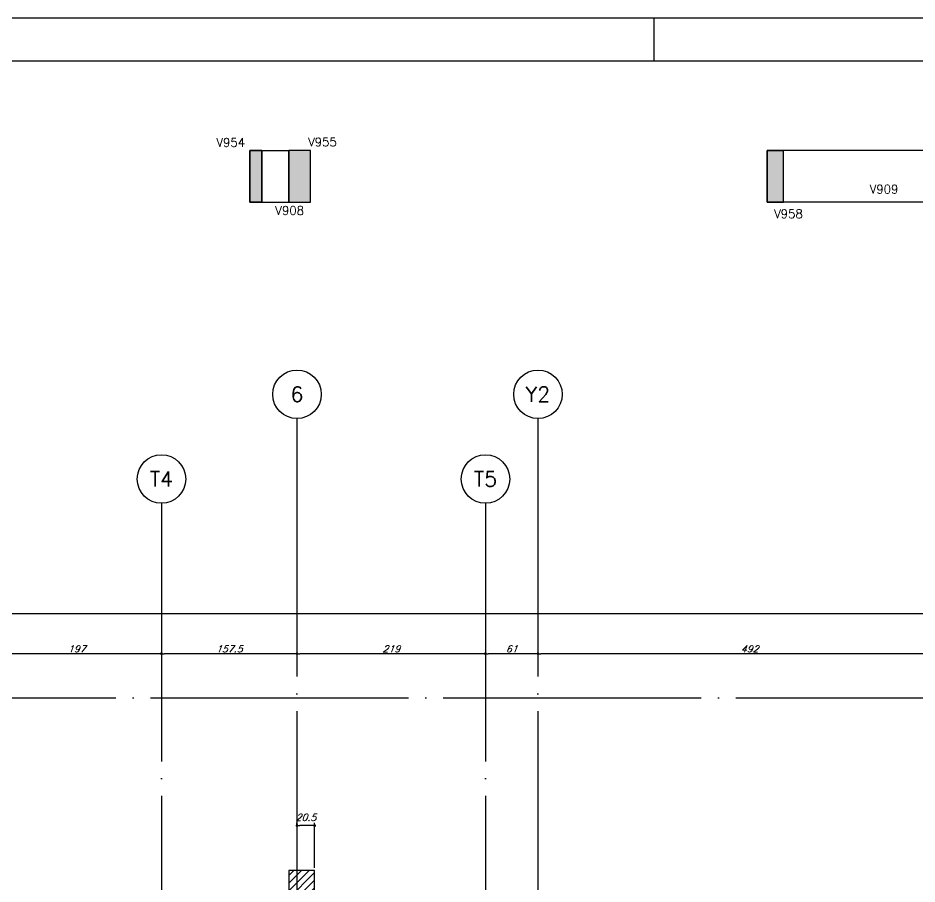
# Model space of a CAD drawing. Extents: x -4245 to 5400, y -2094 to 2406.
# Drawn here: x 961 to 2006, y 1399 to 2406 of the extents above; entities that cross this region are included whole.
import ezdxf
from ezdxf.enums import TextEntityAlignment as Align

# ---------------------------------------------------------------- set-up
doc = ezdxf.new("R2010")
doc.units = 0
doc.header["$LTSCALE"] = 50
doc.header["$MEASUREMENT"] = 0
doc.linetypes.add('EIXO', pattern=[6.8, 6, -0.4, 0, -0.4])
doc.layers.get('0').update_dxf_attribs({"linetype": 'CONTINUOUS'})
doc.layers.get('DEFPOINTS').update_dxf_attribs({"linetype": 'CONTINUOUS'})
for name, color, linetype in [('F-CORTE', 4, 'CONTINUOUS'), ('F-COTAS', 106, 'CONTINUOUS'), ('F-EIXO', 12, 'EIXO'), ('F-MARGEM', 1, 'CONTINUOUS'), ('F-PILARES-HACH', 174, 'CONTINUOUS'), ('F-PILARES-S', 170, 'CONTINUOUS'), ('F-SOLIDO-CORTE', 71, 'CONTINUOUS'), ('F-TEXTO', 6, 'CONTINUOUS'), ('F-TEXTO-YELLOW', 2, 'CONTINUOUS'), ('F-VISTA', 2, 'CONTINUOUS')]:
    doc.layers.add(name, color=color, linetype=linetype)
doc.styles.add('CP-TEXT-INCL', font='simplex.shx', dxfattribs={"oblique": 20})
doc.styles.add('MCP', font='simplex.shx')
doc.styles.add('ROMANS', font='simplex.shx')
doc.dimstyles.new('CP-COTAS-50', dxfattribs={"dimscale": 0.64, "dimtxt": 12.5, "dimasz": 5, "dimexe": 5, "dimexo": 5, "dimgap": 2.5, "dimtad": 1, "dimdec": 1, "dimdsep": 46, "dimtxsty": 'CP-TEXT-INCL', "dimblk1": 'DOT', "dimblk2": 'DOT', "dimsah": 1, "dimcen": 9, "dimclrd": 256, "dimclre": 256, "dimclrt": 256, "dimadec": 0, "dimazin": 0, "dimtfac": 1, "dimtdec": 1, "dimtmove": 2, "dimatfit": 3, "dimldrblk": 'DOT', "dimfxl": 0, "dimtolj": 1, "dimarcsym": 0})

# ---------------------------------------------------------------- blocks, each defined once
blk = doc.blocks.new('*U156')
at = {"layer": 'F-EIXO'}
blk.add_line((0, 0), (0, -2753.4852), dxfattribs=at)
at = {"layer": 'F-EIXO', "color": 2, "linetype": 'Continuous'}
blk.add_circle((0, 28.2072), 28.2072, dxfattribs=at)
at = {"layer": 'F-TEXTO', "style": 'ROMANS'}
blk.add_attdef('EIXO', text='', height=17.5, rotation=360, dxfattribs=at).set_placement((0, 28.2072), align=Align.MIDDLE_CENTER)
blk = doc.blocks.new('*U163')
at = {"layer": 'F-EIXO'}
blk.add_line((0, 0), (0, -2655), dxfattribs=at)
at = {"layer": 'F-EIXO', "color": 2, "linetype": 'Continuous'}
blk.add_circle((0, 28.2), 28.2, dxfattribs=at)
at = {"layer": 'F-TEXTO', "style": 'ROMANS'}
blk.add_attdef('EIXO', text='', height=17.5, rotation=360, dxfattribs=at).set_placement((0, 28.2), align=Align.MIDDLE_CENTER)
blk = doc.blocks.new('*U169')
at = {"layer": 'F-EIXO'}
blk.add_line((0, 0), (7197, 0), dxfattribs=at)
at = {"layer": 'F-TEXTO', "style": 'ROMANS'}
blk.add_attdef('EIXO', text='', height=17.5, dxfattribs=at).set_placement((-28.2072, 0), align=Align.MIDDLE_CENTER)
blk = doc.blocks.new('*U170')
at = {"layer": 'F-EIXO'}
blk.add_line((0, 0), (0, -2655), dxfattribs=at)
at = {"layer": 'F-EIXO', "color": 2, "linetype": 'Continuous'}
blk.add_circle((0, 28.2), 28.2, dxfattribs=at)
at = {"layer": 'F-TEXTO', "style": 'ROMANS'}
blk.add_attdef('EIXO', text='', height=17.5, rotation=360, dxfattribs=at).set_placement((0, 28.2), align=Align.MIDDLE_CENTER)
blk = doc.blocks.new('*U182')
at = {"layer": 'F-EIXO'}
blk.add_line((0, 0), (0, -2753.4852), dxfattribs=at)
at = {"layer": 'F-EIXO', "color": 2, "linetype": 'Continuous'}
blk.add_circle((0, 28.2072), 28.2072, dxfattribs=at)
at = {"layer": 'F-TEXTO', "style": 'ROMANS'}
blk.add_attdef('EIXO', text='', height=17.5, rotation=360, dxfattribs=at).set_placement((0, 28.2072), align=Align.MIDDLE_CENTER)
blk = doc.blocks.new('A0-4L_900')
at = {"layer": 'F-MARGEM', "color": 2}
blk.add_line((118.9, 90), (118.9, 89), dxfattribs=at)
blk.add_lwpolyline([(0, 0), (0, 90), (192.9, 90), (192.9, 0)], close=True, dxfattribs=at)
at = {"layer": 'F-MARGEM', "color": 7}
blk.add_lwpolyline([(2.5, 89), (191.9, 89), (191.9, 1), (2.5, 1)], close=True, dxfattribs=at)
blk = doc.blocks.new('_DOT')
at = {"color": 0, "linetype": 'ByBlock'}
blk.add_line((-0.5, 0), (-1, 0), dxfattribs=at)
at = {"color": 0, "linetype": 'ByBlock', "const_width": 0.5}
blk.add_lwpolyline([(-0.25, 0, 1), (0.25, 0, 1)], format="xyb", close=True, dxfattribs=at)
blk = doc.blocks.new('*D225')
at = {"layer": 'DEFPOINTS', "color": 0, "linetype": 'Continuous', "transparency": 16777216}
for p in [(-3380, 1712.8), (-3380, 1634.5), (3259.5, 1634.5)]:
    blk.add_point(p, dxfattribs=at)
at = {"layer": 'F-COTAS', "linetype": 'Continuous', "lineweight": -2, "transparency": 16777216}
for p, q in [((-3380, 1637.7), (-3380, 1716)), ((3259.5, 1637.7), (3259.5, 1716)), ((3256.3, 1712.8), (-3376.8, 1712.8))]:
    blk.add_line(p, q, dxfattribs=at)
at = {"layer": 'F-COTAS', "linetype": 'Continuous', "lineweight": -2, "transparency": 16777216, "xscale": 3.2, "yscale": 3.2, "zscale": 3.2, "rotation": 180}
blk.add_blockref('_DOT', (-3380, 1712.8), dxfattribs=at)
at = {"layer": 'F-COTAS', "linetype": 'Continuous', "lineweight": -2, "transparency": 16777216, "xscale": 3.2, "yscale": 3.2, "zscale": 3.2}
blk.add_blockref('_DOT', (3259.5, 1712.8), dxfattribs=at)
at = {"layer": 'F-COTAS', "linetype": 'Continuous', "transparency": 16777216, "insert": (-60.2, 1718.4), "char_height": 8, "attachment_point": 5, "style": 'CP-TEXT-INCL'}
blk.add_mtext('\\A1;6639.5', dxfattribs=at)
blk = doc.blocks.new('*D230')
at = {"layer": 'DEFPOINTS', "color": 0, "linetype": 'Continuous', "transparency": 16777216}
for p in [(1565.5, 1666.5), (1565.5, 1666.5), (2057.5, 1666.5)]:
    blk.add_point(p, dxfattribs=at)
at = {"layer": 'F-COTAS', "linetype": 'Continuous', "lineweight": -2, "transparency": 16777216}
blk.add_line((2054.3, 1666.5), (1568.7, 1666.5), dxfattribs=at)
at = {"layer": 'F-COTAS', "linetype": 'Continuous', "lineweight": -2, "transparency": 16777216, "xscale": 3.2, "yscale": 3.2, "zscale": 3.2, "rotation": 180}
blk.add_blockref('_DOT', (1565.5, 1666.5), dxfattribs=at)
at = {"layer": 'F-COTAS', "linetype": 'Continuous', "lineweight": -2, "transparency": 16777216, "xscale": 3.2, "yscale": 3.2, "zscale": 3.2}
blk.add_blockref('_DOT', (2057.5, 1666.5), dxfattribs=at)
at = {"layer": 'F-COTAS', "linetype": 'Continuous', "transparency": 16777216, "insert": (1811.5, 1672.1), "char_height": 8, "attachment_point": 5, "style": 'CP-TEXT-INCL'}
blk.add_mtext('\\A1;492', dxfattribs=at)
blk = doc.blocks.new('*D231')
at = {"layer": 'DEFPOINTS', "color": 0, "linetype": 'Continuous', "transparency": 16777216}
for p in [(1504.5, 1666.5), (1504.5, 1666.5), (1565.5, 1666.5)]:
    blk.add_point(p, dxfattribs=at)
at = {"layer": 'F-COTAS', "linetype": 'Continuous', "lineweight": -2, "transparency": 16777216}
blk.add_line((1562.3, 1666.5), (1507.7, 1666.5), dxfattribs=at)
at = {"layer": 'F-COTAS', "linetype": 'Continuous', "lineweight": -2, "transparency": 16777216, "xscale": 3.2, "yscale": 3.2, "zscale": 3.2, "rotation": 180}
blk.add_blockref('_DOT', (1504.5, 1666.5), dxfattribs=at)
at = {"layer": 'F-COTAS', "linetype": 'Continuous', "lineweight": -2, "transparency": 16777216, "xscale": 3.2, "yscale": 3.2, "zscale": 3.2}
blk.add_blockref('_DOT', (1565.5, 1666.5), dxfattribs=at)
at = {"layer": 'F-COTAS', "linetype": 'Continuous', "transparency": 16777216, "insert": (1535, 1672.1), "char_height": 8, "attachment_point": 5, "style": 'CP-TEXT-INCL'}
blk.add_mtext('\\A1;61', dxfattribs=at)
blk = doc.blocks.new('*D232')
at = {"layer": 'DEFPOINTS', "color": 0, "linetype": 'Continuous', "transparency": 16777216}
for p in [(1285.5, 1666.5), (1285.5, 1666.5), (1504.5, 1666.5)]:
    blk.add_point(p, dxfattribs=at)
at = {"layer": 'F-COTAS', "linetype": 'Continuous', "lineweight": -2, "transparency": 16777216}
blk.add_line((1501.3, 1666.5), (1288.7, 1666.5), dxfattribs=at)
at = {"layer": 'F-COTAS', "linetype": 'Continuous', "lineweight": -2, "transparency": 16777216, "xscale": 3.2, "yscale": 3.2, "zscale": 3.2, "rotation": 180}
blk.add_blockref('_DOT', (1285.5, 1666.5), dxfattribs=at)
at = {"layer": 'F-COTAS', "linetype": 'Continuous', "lineweight": -2, "transparency": 16777216, "xscale": 3.2, "yscale": 3.2, "zscale": 3.2}
blk.add_blockref('_DOT', (1504.5, 1666.5), dxfattribs=at)
at = {"layer": 'F-COTAS', "linetype": 'Continuous', "transparency": 16777216, "insert": (1395, 1672.1), "char_height": 8, "attachment_point": 5, "style": 'CP-TEXT-INCL'}
blk.add_mtext('\\A1;219', dxfattribs=at)
blk = doc.blocks.new('*D233')
at = {"layer": 'DEFPOINTS', "color": 0, "linetype": 'Continuous', "transparency": 16777216}
for p in [(1128, 1666.5), (1128, 1666.5), (1285.5, 1666.5)]:
    blk.add_point(p, dxfattribs=at)
at = {"layer": 'F-COTAS', "linetype": 'Continuous', "lineweight": -2, "transparency": 16777216}
blk.add_line((1282.3, 1666.5), (1131.2, 1666.5), dxfattribs=at)
at = {"layer": 'F-COTAS', "linetype": 'Continuous', "lineweight": -2, "transparency": 16777216, "xscale": 3.2, "yscale": 3.2, "zscale": 3.2, "rotation": 180}
blk.add_blockref('_DOT', (1128, 1666.5), dxfattribs=at)
at = {"layer": 'F-COTAS', "linetype": 'Continuous', "lineweight": -2, "transparency": 16777216, "xscale": 3.2, "yscale": 3.2, "zscale": 3.2}
blk.add_blockref('_DOT', (1285.5, 1666.5), dxfattribs=at)
at = {"layer": 'F-COTAS', "linetype": 'Continuous', "transparency": 16777216, "insert": (1206.8, 1672.1), "char_height": 8, "attachment_point": 5, "style": 'CP-TEXT-INCL'}
blk.add_mtext('\\A1;157.5', dxfattribs=at)
blk = doc.blocks.new('*D234')
at = {"layer": 'DEFPOINTS', "color": 0, "linetype": 'Continuous', "transparency": 16777216}
for p in [(931, 1666.5), (931, 1666.5), (1128, 1666.5)]:
    blk.add_point(p, dxfattribs=at)
at = {"layer": 'F-COTAS', "linetype": 'Continuous', "lineweight": -2, "transparency": 16777216}
blk.add_line((1124.8, 1666.5), (934.2, 1666.5), dxfattribs=at)
at = {"layer": 'F-COTAS', "linetype": 'Continuous', "lineweight": -2, "transparency": 16777216, "xscale": 3.2, "yscale": 3.2, "zscale": 3.2, "rotation": 180}
blk.add_blockref('_DOT', (931, 1666.5), dxfattribs=at)
at = {"layer": 'F-COTAS', "linetype": 'Continuous', "lineweight": -2, "transparency": 16777216, "xscale": 3.2, "yscale": 3.2, "zscale": 3.2}
blk.add_blockref('_DOT', (1128, 1666.5), dxfattribs=at)
at = {"layer": 'F-COTAS', "linetype": 'Continuous', "transparency": 16777216, "insert": (1029.5, 1672.1), "char_height": 8, "attachment_point": 5, "style": 'CP-TEXT-INCL'}
blk.add_mtext('\\A1;197', dxfattribs=at)
blk = doc.blocks.new('*D261')
at = {"layer": 'DEFPOINTS', "color": 0, "linetype": 'Continuous', "transparency": 16777216}
for p in [(1285.5, 1466.7), (1285.5, 1465.2), (1306, 1414.5)]:
    blk.add_point(p, dxfattribs=at)
at = {"layer": 'F-COTAS', "linetype": 'Continuous', "lineweight": -2, "transparency": 16777216}
for p, q in [((1285.5, 1468.4), (1285.5, 1469.9)), ((1302.8, 1466.7), (1288.7, 1466.7)), ((1306, 1417.7), (1306, 1469.9))]:
    blk.add_line(p, q, dxfattribs=at)
at = {"layer": 'F-COTAS', "linetype": 'Continuous', "lineweight": -2, "transparency": 16777216, "xscale": 3.2, "yscale": 3.2, "zscale": 3.2, "rotation": 180}
blk.add_blockref('_DOT', (1285.5, 1466.7), dxfattribs=at)
at = {"layer": 'F-COTAS', "linetype": 'Continuous', "lineweight": -2, "transparency": 16777216, "xscale": 3.2, "yscale": 3.2, "zscale": 3.2}
blk.add_blockref('_DOT', (1306, 1466.7), dxfattribs=at)
at = {"layer": 'F-COTAS', "linetype": 'Continuous', "transparency": 16777216, "insert": (1295.8, 1476.3), "char_height": 8, "attachment_point": 5, "style": 'CP-TEXT-INCL'}
blk.add_mtext('\\A1;20.5', dxfattribs=at)

msp = doc.modelspace()

# ---------------------------------------------------------------- hatches: boundary and pattern name
at = {"layer": 'F-PILARES-HACH', "linetype": 'Continuous'}
h = msp.add_hatch(dxfattribs=at)
h.set_pattern_fill('ANSI31', color=256, scale=50, style=0)
h.paths.add_polyline_path([(1276, 1215.5), (1306, 1215.5), (1306, 1414.5), (1276, 1414.5)], flags=16)
at = {"layer": 'F-SOLIDO-CORTE', "linetype": 'Continuous'}
for points in [[(1230.5, 2251.487), (1230.5, 2247.689), (1230.5, 2191.487), (1243.614, 2191.487), (1244.5, 2191.487), (1244.5, 2195.284), (1244.5, 2251.487), (1243.614, 2251.487)], [(1276, 2229.439), (1276, 2191.487), (1291.813, 2191.487), (1301, 2191.487), (1301, 2213.535), (1301, 2251.487), (1291.813, 2251.487), (1276, 2251.487)], [(1832, 2251.092), (1832, 2191.487), (1850.875, 2191.487), (1851, 2191.487), (1851, 2191.882), (1851, 2251.487), (1850.875, 2251.487), (1832, 2251.487)]]:
    msp.add_hatch(color=256, dxfattribs=at).paths.add_polyline_path(points, flags=16)

# ---------------------------------------------------------------- linework, layer by layer
at = {"layer": 'F-CORTE', "linetype": 'Continuous'}
msp.add_lwpolyline([(1244.5, 2191.487), (1243.614, 2191.487), (1230.5, 2191.487), (1230.5, 2251.487), (1244.5, 2251.487), (1244.5, 2195.284)], close=True, dxfattribs=at)
for points in [[(1276, 2191.487), (1291.813, 2191.487), (1301, 2191.487), (1301, 2213.535), (1301, 2251.487), (1291.813, 2251.487), (1276, 2251.487)], [(1276, 2191.487), (1276, 2229.439), (1276, 2251.487)], [(1851, 2191.487), (1850.875, 2191.487), (1832, 2191.487), (1832, 2251.092), (1832, 2251.487), (1850.875, 2251.487), (1851, 2251.487)], [(1851, 2191.487), (1851, 2191.882), (1851, 2251.487)]]:
    msp.add_lwpolyline(points, dxfattribs=at)
at = {"layer": 'F-PILARES-S', "linetype": 'Continuous'}
msp.add_lwpolyline([(1276, 1215.5), (1306, 1215.5), (1306, 1414.5), (1276, 1414.5), (1276, 1215.5)], dxfattribs=at)
at = {"layer": 'F-SOLIDO-CORTE', "linetype": 'Continuous'}
for points in [[(1230.5, 2251.487), (1230.5, 2247.689), (1230.5, 2191.487), (1243.614, 2191.487), (1244.5, 2191.487), (1244.5, 2195.284), (1244.5, 2251.487), (1243.614, 2251.487), (1230.5, 2251.487)], [(1276, 2229.439), (1276, 2191.487), (1291.813, 2191.487), (1301, 2191.487), (1301, 2213.535), (1301, 2251.487), (1291.813, 2251.487), (1276, 2251.487), (1276, 2229.439)], [(1832, 2251.092), (1832, 2191.487), (1850.875, 2191.487), (1851, 2191.487), (1851, 2191.882), (1851, 2251.487), (1850.875, 2251.487), (1832, 2251.487), (1832, 2251.092)]]:
    msp.add_lwpolyline(points, dxfattribs=at)
at = {"layer": 'F-VISTA', "linetype": 'Continuous'}
for points in [[(1244.057, 2251.487), (1276, 2251.487)], [(2051, 2251.487), (1850.875, 2251.487)], [(1244.5, 2191.487), (1276, 2191.487)], [(2051, 2191.487), (1850.875, 2191.487)]]:
    msp.add_lwpolyline(points, dxfattribs=at)

# ---------------------------------------------------------------- block references
at = {"layer": 'F-EIXO', "linetype": 'Continuous'}
for name, p, values in [('*U182', (1285.5, 1939.842), {'EIXO': '6'}), ('*U156', (1565.5, 1939.842), {'EIXO': 'Y2'}), ('*U170', (1128, 1841.357), {'EIXO': 'T4'}), ('*U163', (1504.5, 1841.357), {'EIXO': 'T5'})]:
    msp.add_blockref(name, p, dxfattribs=at).add_auto_attribs(values)
msp.add_blockref('*U169', (-3646.32, 1615), dxfattribs=at)
at = {"layer": 'F-MARGEM', "linetype": 'Continuous', "xscale": 50, "yscale": 50, "zscale": 50}
msp.add_blockref('A0-4L_900', (-4244.836, -2094.493), dxfattribs=at)

# ---------------------------------------------------------------- texts
at = {"layer": 'F-TEXTO-YELLOW', "linetype": 'Continuous', "style": 'MCP'}
for s, p in [('V954', (1191.796, 2255.783)), ('V955', (1298.369, 2256.319)), ('V909', (1951, 2201.487)), ('V908', (1260.25, 2176.657)), ('V958', (1839.885, 2172.828))]:
    msp.add_text(s, height=10, dxfattribs=at).set_placement(p)

# ---------------------------------------------------------------- dimensions: what is measured, and where the dimension line sits
at = {"layer": 'F-COTAS', "linetype": 'Continuous'}
for base, p1, p2, picture, middle in [((-3379.97, 1712.767), (3259.5, 1634.5), (-3379.97, 1634.5), '*D225', (-60.235, 1718.367)), ((931, 1666.486), (1128, 1666.486), (931, 1666.486), '*D234', (1029.5, 1672.086)), ((1128, 1666.486), (1285.5, 1666.486), (1128, 1666.486), '*D233', (1206.75, 1672.086)), ((1285.5, 1666.486), (1504.5, 1666.486), (1285.5, 1666.486), '*D232', (1395, 1672.086)), ((1504.5, 1666.486), (1565.5, 1666.486), (1504.5, 1666.486), '*D231', (1535, 1672.086)), ((1565.5, 1666.486), (2057.5, 1666.486), (1565.5, 1666.486), '*D230', (1811.5, 1672.086)), ((1285.5, 1466.653), (1306, 1414.5), (1285.5, 1465.174), '*D261', (1295.75, 1476.253))]:
    dim = msp.add_linear_dim(base=base, p1=p1, p2=p2, dimstyle='CP-COTAS-50', dxfattribs=at)
    dim.commit()
    dim.dimension.update_dxf_attribs({"geometry": picture, "text_midpoint": middle})

doc.saveas('drawing.dxf')
